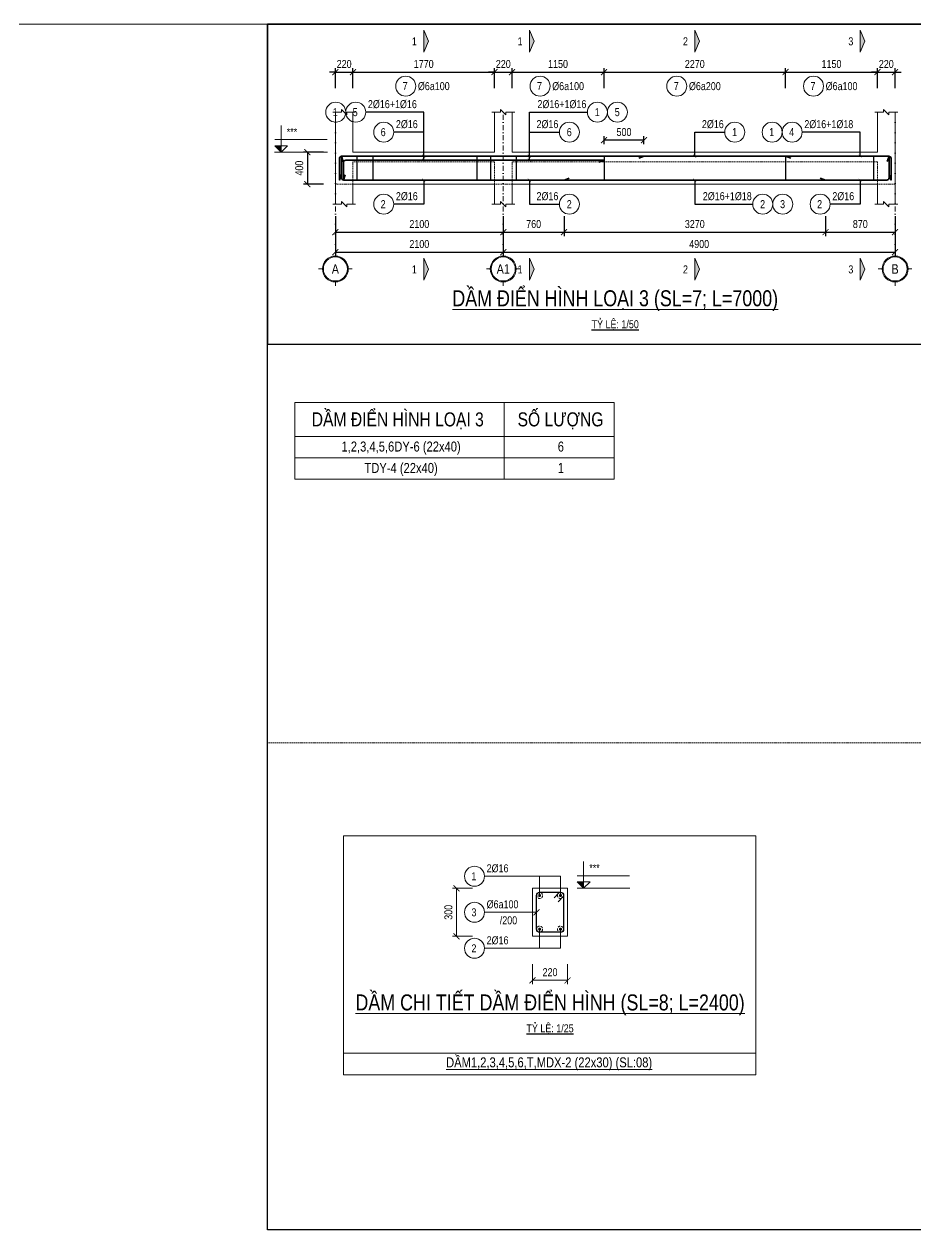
# Model space of a CAD drawing. Extents: x -165145 to 691808, y -202842 to 311040.
# Drawn here: x 308594 to 319748, y -70536 to -55468 of the extents above; entities that cross this region are included whole.
import ezdxf
from ezdxf.enums import TextEntityAlignment as Align

# ---------------------------------------------------------------- set-up
doc = ezdxf.new("R2010")
doc.units = 0
doc.header["$LTSCALE"] = 10
doc.header["$MEASUREMENT"] = 0
doc.linetypes.add('DASHDOT2', pattern=[12.7, 6.35, -3.175, 0, -3.175])
doc.linetypes.add('HIDDEN', pattern=[2.3807, 1.587, -0.7937])
doc.layers.get('0').update_dxf_attribs({"linetype": 'CONTINUOUS'})
doc.layers.get('Defpoints').update_dxf_attribs({"color": 5, "linetype": 'CONTINUOUS'})
for name, color, linetype, lineweight in [('DCE_BaoBeTong', 4, 'CONTINUOUS', 18), ('DCE_Block', 8, 'CONTINUOUS', 9), ('DCE_Dim', 254, 'CONTINUOUS', 9), ('DCE_MCZiCZac', 144, 'CONTINUOUS', 13), ('DCE_NetKhuat', 9, 'HIDDEN', 5), ('Dce_text', 7, 'CONTINUOUS', 13), ('DCE_ThepChu', 1, 'CONTINUOUS', 35), ('DCE_ThepChu.TTT', 5, 'CONTINUOUS', 35), ('DCE_ThepDai', 220, 'CONTINUOUS', 25), ('DCE_Truc', 8, 'DASHDOT2', 13), ('GE_KC_NETKHUAT', 9, 'HIDDEN', 20), ('GE_KC_NETMANH', 8, 'CONTINUOUS', 20), ('GE_KC_TEXT', 4, 'CONTINUOUS', 20)]:
    doc.layers.add(name, color=color, linetype=linetype, lineweight=lineweight)
doc.styles.add('Dce_Text', font='arial.ttf', dxfattribs={"width": 0.8})
doc.styles.add('GE_KC-Arial', font='arial.ttf', dxfattribs={"width": 0.75})
doc.dimstyles.new('Dce_207MV', dxfattribs={"dimscale": 25, "dimtxt": 2.5, "dimasz": 1.5, "dimexe": 1, "dimexo": 2, "dimgap": 1, "dimtad": 1, "dimdec": 0, "dimrnd": 5, "dimtxsty": 'Dce_Text', "dimblk": 'ARCHTICK', "dimcen": 2.5, "dimclrd": 8, "dimclre": 8, "dimclrt": 3, "dimadec": 0, "dimazin": 0, "dimtfac": 1, "dimtdec": 0, "dimtix": 1, "dimtmove": 2, "dimatfit": 3, "dimldrblk": 'DOTBLANK', "dimfxl": 1, "dimarcsym": 0})
doc.dimstyles.new('Dce_208MV', dxfattribs={"dimscale": 25, "dimtxt": 2.5, "dimasz": 1.5, "dimexe": 1, "dimexo": 2, "dimgap": 1, "dimtad": 1, "dimdec": 0, "dimrnd": 5, "dimtxsty": 'Dce_Text', "dimblk": 'ARCHTICK', "dimcen": 2.5, "dimclrd": 8, "dimclre": 8, "dimclrt": 3, "dimadec": 0, "dimazin": 0, "dimtfac": 1, "dimtdec": 0, "dimtix": 1, "dimtmove": 2, "dimatfit": 3, "dimldrblk": 'ARCHTICK', "dimfxl": 1, "dimarcsym": 0})
doc.dimstyles.new('Dce_25MV', dxfattribs={"dimscale": 25, "dimtxt": 2, "dimasz": 1.5, "dimexe": 1, "dimexo": 2, "dimgap": 1, "dimtad": 1, "dimdec": 0, "dimrnd": 5, "dimtxsty": 'Dce_Text', "dimblk": 'ARCHTICK', "dimcen": 2.5, "dimclrd": 8, "dimclre": 8, "dimclrt": 3, "dimadec": 0, "dimazin": 0, "dimtfac": 1, "dimtdec": 0, "dimtix": 1, "dimtmove": 2, "dimatfit": 3, "dimldrblk": 'OBLIQUE', "dimfxl": 4, "dimfxlon": 1, "dimarcsym": 0})
doc.dimstyles.new('Dce_50MV', dxfattribs={"dimscale": 50, "dimtxt": 2, "dimasz": 1.5, "dimexe": 1, "dimexo": 2, "dimgap": 1, "dimtad": 1, "dimdec": 0, "dimtxsty": 'Dce_Text', "dimblk": 'ARCHTICK', "dimcen": 2.5, "dimclrd": 8, "dimclre": 8, "dimclrt": 3, "dimadec": 0, "dimazin": 0, "dimtfac": 1, "dimtdec": 0, "dimtix": 1, "dimtmove": 2, "dimatfit": 3, "dimldrblk": 'ARCHTICK', "dimfxl": 4, "dimfxlon": 1, "dimarcsym": 0})

# ---------------------------------------------------------------- blocks, each defined once
blk = doc.blocks.new('Dce_KhTenDam')
at = {"color": 255, "linetype": 'ByBlock', "lineweight": -2, "style": 'Dce_Text', "width": 0.8}
blk.add_attdef('TENDAM', text='', height=2, dxfattribs=at).set_placement((0, 0.74), align=Align.CENTER)
at = {"color": 11, "lineweight": 25, "style": 'Dce_Text', "width": 0.8}
blk.add_attdef('TL', text='', height=1, dxfattribs=at).set_placement((0, -2), align=Align.CENTER)
blk = doc.blocks.new('Dce_CaoTrinh')
blk.add_hatch(color=256).paths.add_polyline_path([(-11.56, 1.6), (-13.17, 1.6), (-11.56, 0)])
at = {"ltscale": 50}
h = blk.add_hatch(dxfattribs=at)
h.set_pattern_fill('ANSI31', color=8, scale=1.406251, style=0)
h.set_pattern_definition([(45, (-11.5613, 0), (-3.157, 3.157), [])])
h.paths.add_polyline_path([(-11.56, 1.6), (-11.56, 0), (-9.95, 1.6)])
at = {"color": 8, "ltscale": 50}
for p, q in [((-13.15, 3.14), (-0.09, 3.14)), ((0, 0), (-13.2, 0))]:
    blk.add_line(p, q, dxfattribs=at)
for points in [[(-11.56, 6.69), (-11.56, 0)], [(-11.56, 0), (-13.17, 1.6), (-11.56, 1.6)], [(-11.56, 0), (-9.95, 1.6), (-11.56, 1.6)]]:
    blk.add_lwpolyline(points, dxfattribs=at)
at = {"color": 3, "style": 'Dce_Text', "width": 0.8}
blk.add_attdef('CT', (-10.15, 4.07), '', height=2, dxfattribs=at)
blk = doc.blocks.new('Dce_KhTenTruc')
at = {"layer": 'DCE_Block'}
blk.add_circle((0, -3.5), 2.7, dxfattribs=at)
at = {"layer": 'DCE_Block', "color": 3}
blk.add_circle((0, -3.5), 2.5, dxfattribs=at)
at = {"layer": 'DCE_Truc'}
for p, q in [((0, 0), (0, -1)), ((-3.5, -3.5), (-2.5, -3.5)), ((2.5, -3.5), (3.5, -3.5)), ((0, -6), (0, -7))]:
    blk.add_line(p, q, dxfattribs=at)
at = {"layer": 'Dce_text', "color": 2, "style": 'Dce_Text', "width": 0.8}
blk.add_attdef('TRUC', text='', height=2, dxfattribs=at).set_placement((0, -4.5), align=Align.CENTER)
blk = doc.blocks.new('_ArchTick')
at = {"color": 0, "linetype": 'ByBlock', "const_width": 0.15}
blk.add_lwpolyline([(-0.5, -0.5), (0.5, 0.5)], dxfattribs=at)
blk = doc.blocks.new('*D2447')
at = {"layer": 'DCE_Dim', "color": 8, "lineweight": -2, "transparency": 16777216}
for p, q in [((315847, -56968), (315847, -56868)), ((316347, -56918), (315847, -56918)), ((316347, -56968), (316347, -56868))]:
    blk.add_line(p, q, dxfattribs=at)
at = {"layer": 'Defpoints', "color": 0, "transparency": 16777216}
for p in [(315847, -56918), (315847, -57068), (316347, -57068)]:
    blk.add_point(p, dxfattribs=at)
at = {"layer": 'DCE_Dim', "color": 8, "lineweight": -2, "transparency": 16777216, "xscale": 75, "yscale": 75, "zscale": 75, "rotation": 180}
blk.add_blockref('_ArchTick', (315847, -56918), dxfattribs=at)
at = {"layer": 'DCE_Dim', "color": 8, "lineweight": -2, "transparency": 16777216, "xscale": 75, "yscale": 75, "zscale": 75}
blk.add_blockref('_ArchTick', (316347, -56918), dxfattribs=at)
at = {"layer": 'DCE_Dim', "color": 3, "transparency": 16777216, "insert": (316097, -56817), "char_height": 100, "attachment_point": 5, "style": 'Dce_Text'}
blk.add_mtext('500', dxfattribs=at)
blk = doc.blocks.new('*D2448')
at = {"layer": 'DCE_Dim', "color": 8, "lineweight": -2, "transparency": 16777216}
for p, q in [((312337, -57068), (312087, -57068)), ((312137, -57068), (312137, -57468)), ((312337, -57468), (312087, -57468))]:
    blk.add_line(p, q, dxfattribs=at)
at = {"layer": 'Defpoints', "color": 0, "transparency": 16777216}
for p in [(312487, -57068), (312137, -57468), (312487, -57468)]:
    blk.add_point(p, dxfattribs=at)
at = {"layer": 'DCE_Dim', "color": 8, "lineweight": -2, "transparency": 16777216, "xscale": 75, "yscale": 75, "zscale": 75}
for p, rotation in [((312137, -57068), 90), ((312137, -57468), 270)]:
    blk.add_blockref('_ArchTick', p, dxfattribs=dict(at, rotation=rotation))
at = {"layer": 'DCE_Dim', "color": 3, "transparency": 16777216, "insert": (312036, -57268), "char_height": 100, "attachment_point": 5, "rotation": 90, "style": 'Dce_Text'}
blk.add_mtext('400', dxfattribs=at)
blk = doc.blocks.new('*D2449')
at = {"layer": 'DCE_Dim', "color": 8, "lineweight": -2, "transparency": 16777216}
for p, q in [((312487, -58118), (312487, -58368)), ((314587, -58118), (314587, -58368)), ((312487, -58318), (314587, -58318))]:
    blk.add_line(p, q, dxfattribs=at)
at = {"layer": 'Defpoints', "color": 0, "transparency": 16777216}
for p in [(312487, -57718), (314587, -57718), (314587, -58318)]:
    blk.add_point(p, dxfattribs=at)
at = {"layer": 'DCE_Dim', "color": 8, "lineweight": -2, "transparency": 16777216, "xscale": 75, "yscale": 75, "zscale": 75, "rotation": 180}
blk.add_blockref('_ArchTick', (312487, -58318), dxfattribs=at)
at = {"layer": 'DCE_Dim', "color": 8, "lineweight": -2, "transparency": 16777216, "xscale": 75, "yscale": 75, "zscale": 75}
blk.add_blockref('_ArchTick', (314587, -58318), dxfattribs=at)
at = {"layer": 'DCE_Dim', "color": 3, "transparency": 16777216, "insert": (313537, -58217), "char_height": 100, "attachment_point": 5, "style": 'Dce_Text'}
blk.add_mtext('2100', dxfattribs=at)
blk = doc.blocks.new('*D2450')
at = {"layer": 'DCE_Dim', "color": 8, "lineweight": -2, "transparency": 16777216}
for p, q in [((312487, -57868), (312487, -58118)), ((314587, -57868), (314587, -58118)), ((312487, -58068), (314587, -58068))]:
    blk.add_line(p, q, dxfattribs=at)
at = {"layer": 'Defpoints', "color": 0, "transparency": 16777216}
for p in [(312487, -57718), (314587, -57718), (314587, -58068)]:
    blk.add_point(p, dxfattribs=at)
at = {"layer": 'DCE_Dim', "color": 8, "lineweight": -2, "transparency": 16777216, "xscale": 75, "yscale": 75, "zscale": 75, "rotation": 180}
blk.add_blockref('_ArchTick', (312487, -58068), dxfattribs=at)
at = {"layer": 'DCE_Dim', "color": 8, "lineweight": -2, "transparency": 16777216, "xscale": 75, "yscale": 75, "zscale": 75}
blk.add_blockref('_ArchTick', (314587, -58068), dxfattribs=at)
at = {"layer": 'DCE_Dim', "color": 3, "transparency": 16777216, "insert": (313537, -57967), "char_height": 100, "attachment_point": 5, "style": 'Dce_Text'}
blk.add_mtext('2100', dxfattribs=at)
blk = doc.blocks.new('*D2451')
at = {"layer": 'DCE_Dim', "color": 8, "lineweight": -2, "transparency": 16777216}
for p, q in [((314587, -58118), (314587, -58368)), ((319487, -58118), (319487, -58368)), ((314587, -58318), (319487, -58318))]:
    blk.add_line(p, q, dxfattribs=at)
at = {"layer": 'Defpoints', "color": 0, "transparency": 16777216}
for p in [(314587, -57718), (319487, -57718), (319487, -58318)]:
    blk.add_point(p, dxfattribs=at)
at = {"layer": 'DCE_Dim', "color": 8, "lineweight": -2, "transparency": 16777216, "xscale": 75, "yscale": 75, "zscale": 75, "rotation": 180}
blk.add_blockref('_ArchTick', (314587, -58318), dxfattribs=at)
at = {"layer": 'DCE_Dim', "color": 8, "lineweight": -2, "transparency": 16777216, "xscale": 75, "yscale": 75, "zscale": 75}
blk.add_blockref('_ArchTick', (319487, -58318), dxfattribs=at)
at = {"layer": 'DCE_Dim', "color": 3, "transparency": 16777216, "insert": (317037, -58217), "char_height": 100, "attachment_point": 5, "style": 'Dce_Text'}
blk.add_mtext('4900', dxfattribs=at)
blk = doc.blocks.new('*D2452')
at = {"layer": 'DCE_Dim', "color": 8, "lineweight": -2, "transparency": 16777216}
for p, q in [((314587, -57868), (314587, -58118)), ((315347, -57868), (315347, -58118)), ((314587, -58068), (315347, -58068))]:
    blk.add_line(p, q, dxfattribs=at)
at = {"layer": 'Defpoints', "color": 0, "transparency": 16777216}
for p in [(314587, -57718), (315347, -57718), (315347, -58068)]:
    blk.add_point(p, dxfattribs=at)
at = {"layer": 'DCE_Dim', "color": 8, "lineweight": -2, "transparency": 16777216, "xscale": 75, "yscale": 75, "zscale": 75, "rotation": 180}
blk.add_blockref('_ArchTick', (314587, -58068), dxfattribs=at)
at = {"layer": 'DCE_Dim', "color": 8, "lineweight": -2, "transparency": 16777216, "xscale": 75, "yscale": 75, "zscale": 75}
blk.add_blockref('_ArchTick', (315347, -58068), dxfattribs=at)
at = {"layer": 'DCE_Dim', "color": 3, "transparency": 16777216, "insert": (314967, -57967), "char_height": 100, "attachment_point": 5, "style": 'Dce_Text'}
blk.add_mtext('760', dxfattribs=at)
blk = doc.blocks.new('*D2453')
at = {"layer": 'DCE_Dim', "color": 8, "lineweight": -2, "transparency": 16777216}
for p, q in [((315347, -57868), (315347, -58118)), ((318617, -57868), (318617, -58118)), ((315347, -58068), (318617, -58068))]:
    blk.add_line(p, q, dxfattribs=at)
at = {"layer": 'Defpoints', "color": 0, "transparency": 16777216}
for p in [(315347, -57718), (318617, -57718), (318617, -58068)]:
    blk.add_point(p, dxfattribs=at)
at = {"layer": 'DCE_Dim', "color": 8, "lineweight": -2, "transparency": 16777216, "xscale": 75, "yscale": 75, "zscale": 75, "rotation": 180}
blk.add_blockref('_ArchTick', (315347, -58068), dxfattribs=at)
at = {"layer": 'DCE_Dim', "color": 8, "lineweight": -2, "transparency": 16777216, "xscale": 75, "yscale": 75, "zscale": 75}
blk.add_blockref('_ArchTick', (318617, -58068), dxfattribs=at)
at = {"layer": 'DCE_Dim', "color": 3, "transparency": 16777216, "insert": (316982, -57967), "char_height": 100, "attachment_point": 5, "style": 'Dce_Text'}
blk.add_mtext('3270', dxfattribs=at)
blk = doc.blocks.new('*D2454')
at = {"layer": 'DCE_Dim', "color": 8, "lineweight": -2, "transparency": 16777216}
for p, q in [((318617, -57868), (318617, -58118)), ((319487, -57868), (319487, -58118)), ((318617, -58068), (319487, -58068))]:
    blk.add_line(p, q, dxfattribs=at)
at = {"layer": 'Defpoints', "color": 0, "transparency": 16777216}
for p in [(318617, -57718), (319487, -57718), (319487, -58068)]:
    blk.add_point(p, dxfattribs=at)
at = {"layer": 'DCE_Dim', "color": 8, "lineweight": -2, "transparency": 16777216, "xscale": 75, "yscale": 75, "zscale": 75, "rotation": 180}
blk.add_blockref('_ArchTick', (318617, -58068), dxfattribs=at)
at = {"layer": 'DCE_Dim', "color": 8, "lineweight": -2, "transparency": 16777216, "xscale": 75, "yscale": 75, "zscale": 75}
blk.add_blockref('_ArchTick', (319487, -58068), dxfattribs=at)
at = {"layer": 'DCE_Dim', "color": 3, "transparency": 16777216, "insert": (319052, -57967), "char_height": 100, "attachment_point": 5, "style": 'Dce_Text'}
blk.add_mtext('870', dxfattribs=at)
blk = doc.blocks.new('*D2440')
at = {"layer": 'DCE_Dim', "color": 8, "lineweight": -2, "transparency": 16777216}
for p, q in [((312487, -56268), (312487, -56018)), ((312707, -56268), (312707, -56018)), ((312487, -56068), (312412, -56068)), ((312487, -56068), (312707, -56068)), ((312707, -56068), (312782, -56068))]:
    blk.add_line(p, q, dxfattribs=at)
at = {"layer": 'Defpoints', "color": 0, "transparency": 16777216}
for p in [(312707, -56068), (312487, -56568), (312707, -56568)]:
    blk.add_point(p, dxfattribs=at)
at = {"layer": 'DCE_Dim', "color": 8, "lineweight": -2, "transparency": 16777216, "xscale": 75, "yscale": 75, "zscale": 75}
blk.add_blockref('_ArchTick', (312487, -56068), dxfattribs=at)
at = {"layer": 'DCE_Dim', "color": 8, "lineweight": -2, "transparency": 16777216, "xscale": 75, "yscale": 75, "zscale": 75, "rotation": 180}
blk.add_blockref('_ArchTick', (312707, -56068), dxfattribs=at)
at = {"layer": 'DCE_Dim', "color": 3, "transparency": 16777216, "insert": (312597, -55967), "char_height": 100, "attachment_point": 5, "style": 'Dce_Text'}
blk.add_mtext('220', dxfattribs=at)
blk = doc.blocks.new('*D2441')
at = {"layer": 'DCE_Dim', "color": 8, "lineweight": -2, "transparency": 16777216}
for p, q in [((312707, -56268), (312707, -56018)), ((314477, -56268), (314477, -56018)), ((312707, -56068), (314477, -56068))]:
    blk.add_line(p, q, dxfattribs=at)
at = {"layer": 'Defpoints', "color": 0, "transparency": 16777216}
for p in [(314477, -56068), (312707, -56568), (314477, -56568)]:
    blk.add_point(p, dxfattribs=at)
at = {"layer": 'DCE_Dim', "color": 8, "lineweight": -2, "transparency": 16777216, "xscale": 75, "yscale": 75, "zscale": 75, "rotation": 180}
blk.add_blockref('_ArchTick', (312707, -56068), dxfattribs=at)
at = {"layer": 'DCE_Dim', "color": 8, "lineweight": -2, "transparency": 16777216, "xscale": 75, "yscale": 75, "zscale": 75}
blk.add_blockref('_ArchTick', (314477, -56068), dxfattribs=at)
at = {"layer": 'DCE_Dim', "color": 3, "transparency": 16777216, "insert": (313592, -55967), "char_height": 100, "attachment_point": 5, "style": 'Dce_Text'}
blk.add_mtext('1770', dxfattribs=at)
blk = doc.blocks.new('Dce_KhtThepDai')
blk.add_circle((-4.5, -3.5), 2.5)
at = {"color": 11, "style": 'Dce_Text', "width": 0.8}
blk.add_attdef('SH', text='', height=2, dxfattribs=at).set_placement((-4.64, -4.5), align=Align.CENTER)
at = {"color": 3, "style": 'Dce_Text', "width": 0.8}
blk.add_attdef('DKVAKC', (-1.46, -4.5), '', height=2, dxfattribs=at)
blk = doc.blocks.new('*D2442')
at = {"layer": 'DCE_Dim', "color": 8, "lineweight": -2, "transparency": 16777216}
for p, q in [((314477, -56268), (314477, -56018)), ((314697, -56268), (314697, -56018)), ((314477, -56068), (314402, -56068)), ((314477, -56068), (314697, -56068)), ((314697, -56068), (314772, -56068))]:
    blk.add_line(p, q, dxfattribs=at)
at = {"layer": 'Defpoints', "color": 0, "transparency": 16777216}
for p in [(314697, -56068), (314477, -56568), (314697, -56568)]:
    blk.add_point(p, dxfattribs=at)
at = {"layer": 'DCE_Dim', "color": 8, "lineweight": -2, "transparency": 16777216, "xscale": 75, "yscale": 75, "zscale": 75}
blk.add_blockref('_ArchTick', (314477, -56068), dxfattribs=at)
at = {"layer": 'DCE_Dim', "color": 8, "lineweight": -2, "transparency": 16777216, "xscale": 75, "yscale": 75, "zscale": 75, "rotation": 180}
blk.add_blockref('_ArchTick', (314697, -56068), dxfattribs=at)
at = {"layer": 'DCE_Dim', "color": 3, "transparency": 16777216, "insert": (314587, -55967), "char_height": 100, "attachment_point": 5, "style": 'Dce_Text'}
blk.add_mtext('220', dxfattribs=at)
blk = doc.blocks.new('*D2443')
at = {"layer": 'DCE_Dim', "color": 8, "lineweight": -2, "transparency": 16777216}
for p, q in [((314697, -56268), (314697, -56018)), ((315847, -56268), (315847, -56018)), ((314697, -56068), (315847, -56068))]:
    blk.add_line(p, q, dxfattribs=at)
at = {"layer": 'Defpoints', "color": 0, "transparency": 16777216}
for p in [(315847, -56068), (314697, -56568), (315847, -56568)]:
    blk.add_point(p, dxfattribs=at)
at = {"layer": 'DCE_Dim', "color": 8, "lineweight": -2, "transparency": 16777216, "xscale": 75, "yscale": 75, "zscale": 75, "rotation": 180}
blk.add_blockref('_ArchTick', (314697, -56068), dxfattribs=at)
at = {"layer": 'DCE_Dim', "color": 8, "lineweight": -2, "transparency": 16777216, "xscale": 75, "yscale": 75, "zscale": 75}
blk.add_blockref('_ArchTick', (315847, -56068), dxfattribs=at)
at = {"layer": 'DCE_Dim', "color": 3, "transparency": 16777216, "insert": (315272, -55967), "char_height": 100, "attachment_point": 5, "style": 'Dce_Text'}
blk.add_mtext('1150', dxfattribs=at)
blk = doc.blocks.new('*D2444')
at = {"layer": 'DCE_Dim', "color": 8, "lineweight": -2, "transparency": 16777216}
for p, q in [((315847, -56268), (315847, -56018)), ((318117, -56268), (318117, -56018)), ((315847, -56068), (318117, -56068))]:
    blk.add_line(p, q, dxfattribs=at)
at = {"layer": 'Defpoints', "color": 0, "transparency": 16777216}
for p in [(318117, -56068), (315847, -56568), (318117, -56568)]:
    blk.add_point(p, dxfattribs=at)
at = {"layer": 'DCE_Dim', "color": 8, "lineweight": -2, "transparency": 16777216, "xscale": 75, "yscale": 75, "zscale": 75, "rotation": 180}
blk.add_blockref('_ArchTick', (315847, -56068), dxfattribs=at)
at = {"layer": 'DCE_Dim', "color": 8, "lineweight": -2, "transparency": 16777216, "xscale": 75, "yscale": 75, "zscale": 75}
blk.add_blockref('_ArchTick', (318117, -56068), dxfattribs=at)
at = {"layer": 'DCE_Dim', "color": 3, "transparency": 16777216, "insert": (316982, -55967), "char_height": 100, "attachment_point": 5, "style": 'Dce_Text'}
blk.add_mtext('2270', dxfattribs=at)
blk = doc.blocks.new('*D2445')
at = {"layer": 'DCE_Dim', "color": 8, "lineweight": -2, "transparency": 16777216}
for p, q in [((318117, -56268), (318117, -56018)), ((319267, -56268), (319267, -56018)), ((318117, -56068), (319267, -56068))]:
    blk.add_line(p, q, dxfattribs=at)
at = {"layer": 'Defpoints', "color": 0, "transparency": 16777216}
for p in [(319267, -56068), (318117, -56568), (319267, -56568)]:
    blk.add_point(p, dxfattribs=at)
at = {"layer": 'DCE_Dim', "color": 8, "lineweight": -2, "transparency": 16777216, "xscale": 75, "yscale": 75, "zscale": 75, "rotation": 180}
blk.add_blockref('_ArchTick', (318117, -56068), dxfattribs=at)
at = {"layer": 'DCE_Dim', "color": 8, "lineweight": -2, "transparency": 16777216, "xscale": 75, "yscale": 75, "zscale": 75}
blk.add_blockref('_ArchTick', (319267, -56068), dxfattribs=at)
at = {"layer": 'DCE_Dim', "color": 3, "transparency": 16777216, "insert": (318692, -55967), "char_height": 100, "attachment_point": 5, "style": 'Dce_Text'}
blk.add_mtext('1150', dxfattribs=at)
blk = doc.blocks.new('*D2446')
at = {"layer": 'DCE_Dim', "color": 8, "lineweight": -2, "transparency": 16777216}
for p, q in [((319267, -56268), (319267, -56018)), ((319487, -56268), (319487, -56018)), ((319267, -56068), (319192, -56068)), ((319267, -56068), (319487, -56068)), ((319487, -56068), (319562, -56068))]:
    blk.add_line(p, q, dxfattribs=at)
at = {"layer": 'Defpoints', "color": 0, "transparency": 16777216}
for p in [(319487, -56068), (319267, -56568), (319487, -56568)]:
    blk.add_point(p, dxfattribs=at)
at = {"layer": 'DCE_Dim', "color": 8, "lineweight": -2, "transparency": 16777216, "xscale": 75, "yscale": 75, "zscale": 75}
blk.add_blockref('_ArchTick', (319267, -56068), dxfattribs=at)
at = {"layer": 'DCE_Dim', "color": 8, "lineweight": -2, "transparency": 16777216, "xscale": 75, "yscale": 75, "zscale": 75, "rotation": 180}
blk.add_blockref('_ArchTick', (319487, -56068), dxfattribs=at)
at = {"layer": 'DCE_Dim', "color": 3, "transparency": 16777216, "insert": (319377, -55967), "char_height": 100, "attachment_point": 5, "style": 'Dce_Text'}
blk.add_mtext('220', dxfattribs=at)
blk = doc.blocks.new('DCE_MatCatA')
blk.add_hatch(color=3).paths.add_polyline_path([(0, 5.5), (0, 0), (1.18, 2.75)])
at = {"color": 3}
for p, q in [((0, 5.5), (0, 0)), ((0, 5.5), (1.18, 2.75)), ((1.18, 2.75), (0, 0))]:
    blk.add_line(p, q, dxfattribs=at)
at = {"color": 11, "style": 'Dce_Text', "width": 0.8}
blk.add_attdef('1', text='', height=2, dxfattribs=at).set_placement((-2.33, 1.7), align=Align.CENTER)
blk = doc.blocks.new('Dce_KhtThepLop1Trai')
for centre in [(-7.5, 0), (-2.5, 0)]:
    blk.add_circle(centre, 2.5)
at = {"color": 3, "style": 'Dce_Text', "width": 0.8}
blk.add_attdef('DKVAKC', (0.54, 1), '', height=2, dxfattribs=at)
at = {"color": 11, "style": 'Dce_Text', "width": 0.8}
for tag, p in [('SH', (-7.64, -1)), ('SH2', (-2.64, -1))]:
    blk.add_attdef(tag, text='', height=2, dxfattribs=at).set_placement(p, align=Align.CENTER)
blk = doc.blocks.new('Dce_KhtMcThepChu')
blk.add_circle((-2.5, 0), 2.5)
at = {"color": 3, "style": 'Dce_Text', "width": 0.8}
blk.add_attdef('DKVAKC', (0.54, 1), '', height=2, dxfattribs=at)
at = {"color": 11, "style": 'Dce_Text', "width": 0.8}
blk.add_attdef('SH', text='', height=2, dxfattribs=at).set_placement((-2.64, -1), align=Align.CENTER)
blk = doc.blocks.new('Dce_KhtThepLop1Phai')
for centre in [(2.5, 0), (7.5, 0)]:
    blk.add_circle(centre, 2.5)
at = {"color": 3, "style": 'Dce_Text', "width": 0.8}
blk.add_attdef('DKVAKC', text='', height=2, dxfattribs=at).set_placement((-0.25, 1), align=Align.RIGHT)
at = {"color": 11, "style": 'Dce_Text', "width": 0.8}
for tag, p in [('SH', (2.47, -1)), ('SH2', (7.47, -1))]:
    blk.add_attdef(tag, text='', height=2, dxfattribs=at).set_placement(p, align=Align.CENTER)
blk = doc.blocks.new('Dce_KhtMcThepTangCuong')
blk.add_circle((2.5, 0), 2.5)
at = {"color": 3, "style": 'Dce_Text', "width": 0.8}
blk.add_attdef('DKVAKC', text='', height=2, dxfattribs=at).set_placement((-0.25, 1), align=Align.RIGHT)
at = {"color": 11, "style": 'Dce_Text', "width": 0.8}
blk.add_attdef('SH', text='', height=2, dxfattribs=at).set_placement((2.47, -1), align=Align.CENTER)
blk = doc.blocks.new('*D2468')
at = {"layer": 'DCE_Dim', "color": 8, "lineweight": -2, "transparency": 16777216}
for p, q in [((311315.7, -81625.5), (311190.7, -81625.5)), ((311215.7, -81625.5), (311215.7, -81925.5)), ((311315.7, -81925.5), (311190.7, -81925.5))]:
    blk.add_line(p, q, dxfattribs=at)
at = {"layer": 'Defpoints', "color": 0, "transparency": 16777216}
for p in [(311390.7, -81625.5), (311215.7, -81925.5), (311390.7, -81925.5)]:
    blk.add_point(p, dxfattribs=at)
at = {"layer": 'DCE_Dim', "color": 8, "lineweight": -2, "transparency": 16777216, "xscale": 37.5, "yscale": 37.5, "zscale": 37.5}
for p, rotation in [((311215.7, -81625.5), 90), ((311215.7, -81925.5), 270)]:
    blk.add_blockref('_ArchTick', p, dxfattribs=dict(at, rotation=rotation))
at = {"layer": 'DCE_Dim', "color": 3, "transparency": 16777216, "insert": (311165.2, -81775.5), "char_height": 50, "attachment_point": 5, "rotation": 90, "style": 'Dce_Text'}
blk.add_mtext('300', dxfattribs=at)
blk = doc.blocks.new('_Oblique')
at = {"color": 0, "linetype": 'ByBlock', "lineweight": -2}
blk.add_line((-0.5, -0.5), (0.5, 0.5), dxfattribs=at)
blk = doc.blocks.new('*D2469')
at = {"layer": 'DCE_Dim', "color": 8, "lineweight": -2, "transparency": 16777216}
for p, q in [((311690.7, -82100.5), (311690.7, -82225.5)), ((311910.7, -82100.5), (311910.7, -82225.5)), ((311690.7, -82200.5), (311910.7, -82200.5))]:
    blk.add_line(p, q, dxfattribs=at)
at = {"layer": 'Defpoints', "color": 0, "transparency": 16777216}
for p in [(311690.7, -82025.5), (311910.7, -82025.5), (311910.7, -82200.5)]:
    blk.add_point(p, dxfattribs=at)
at = {"layer": 'DCE_Dim', "color": 8, "lineweight": -2, "transparency": 16777216, "xscale": 37.5, "yscale": 37.5, "zscale": 37.5, "rotation": 180}
blk.add_blockref('_ArchTick', (311690.7, -82200.5), dxfattribs=at)
at = {"layer": 'DCE_Dim', "color": 8, "lineweight": -2, "transparency": 16777216, "xscale": 37.5, "yscale": 37.5, "zscale": 37.5}
blk.add_blockref('_ArchTick', (311910.7, -82200.5), dxfattribs=at)
at = {"layer": 'DCE_Dim', "color": 3, "transparency": 16777216, "insert": (311800.7, -82150), "char_height": 50, "attachment_point": 5, "style": 'Dce_Text'}
blk.add_mtext('220', dxfattribs=at)
blk = doc.blocks.new('_DotBlank')
at = {"color": 0, "linetype": 'ByBlock', "lineweight": -2}
blk.add_line((-0.5, 0), (-1, 0), dxfattribs=at)
blk.add_circle((0, 0), 0.5, dxfattribs=at)
blk = doc.blocks.new('Dce_McThepChu')
at = {"color": 0}
for p, q in [((-0.5, 0), (0.5, 0)), ((-0.35, 0.35), (0.35, -0.35)), ((0.35, 0.35), (-0.35, -0.35)), ((0, 0.5), (0, -0.5))]:
    blk.add_line(p, q, dxfattribs=at)
at = {"color": 0, "const_width": 0.0833}
blk.add_lwpolyline([(-0.5, 0, 1), (0.5, 0, 1), (-0.5, 0, 1)], format="xyb", dxfattribs=at)
blk = doc.blocks.new('Dce_KyHieuChuGiuaLoai2')
at = {"style": 'Dce_Text', "width": 0.8}
blk.add_attdef('DKVAKC', text='', height=2, dxfattribs=at).set_placement((0, 0), align=Align.MIDDLE_CENTER)
blk = doc.blocks.new('A$C41f7b5a7')
at = {"layer": 'DCE_BaoBeTong'}
blk.add_lwpolyline([(1182.3, -328.4), (1402.3, -328.4), (1402.3, -628.4), (1182.3, -628.4)], close=True, dxfattribs=at)
at = {"layer": 'DCE_ThepDai'}
blk.add_lwpolyline([(1318.4, -387.4), (1352.3, -353.4), (1357.3, -353.4, -0.392699), (1377.3, -373.4), (1377.3, -583.4, -0.392699), (1357.3, -603.4), (1227.3, -603.4, -0.392699), (1207.3, -583.4), (1207.3, -373.4, -0.392699), (1227.3, -353.4), (1357.3, -353.4, -0.392699), (1377.3, -373.4), (1377.3, -378.4), (1343.4, -412.4)], format="xyb", dxfattribs=at)
at = {"layer": 'GE_KC_NETMANH'}
for points in [[(0, 0), (2578.8, 0), (2578.8, -1359.4), (0, -1359.4)], [(0, -1359.4), (2578.8, -1359.4), (2578.8, -1493.2), (0, -1493.2)]]:
    blk.add_lwpolyline(points, close=True, dxfattribs=at)
at = {"xscale": 25, "yscale": 25, "zscale": 25}
blk.add_blockref('Dce_KyHieuChuGiuaLoai2', (1032.3, -528.4), dxfattribs=at).add_auto_attribs({'DKVAKC': '/200'})
at = {"layer": 'DCE_Block'}
for name, p, xscale, yscale, zscale, values in [('Dce_KhtMcThepChu', (882.3, -253.4), 25, 25, 25, {'DKVAKC': '2%%c16', 'SH': '1'}), ('Dce_CaoTrinh', (1791.4, -328.4), 25, 25, 25, {'CT': '***  '}), ('Dce_KhtMcThepChu', (882.3, -478.4), 25, 25, 25, {'DKVAKC': '%%c6a100', 'SH': '3'}), ('Dce_KhtMcThepChu', (882.3, -703.4), 25, 25, 25, {'DKVAKC': '2%%c16', 'SH': '2'}), ('Dce_KhTenDam', (1292.3, -1128.4), 50, 50, 50, {'TENDAM': '%%uDẦM CHI TIẾT DẦM ĐIỂN HÌNH (SL=8; L=2400)', 'TL': '%%UTỶ LỆ: 1/25'})]:
    blk.add_blockref(name, p, dxfattribs=dict(at, xscale=xscale, yscale=yscale, zscale=zscale)).add_auto_attribs(values)
at = {"layer": 'DCE_ThepChu', "xscale": 16, "yscale": 16, "zscale": 16}
for p in [(1357.3, -373.4), (1357.3, -583.4)]:
    blk.add_blockref('Dce_McThepChu', p, dxfattribs=at)
at = {"layer": 'DCE_ThepChu.TTT', "xscale": 16, "yscale": 16, "zscale": 16}
for p in [(1227.3, -373.4), (1227.3, -583.4)]:
    blk.add_blockref('Dce_McThepChu', p, dxfattribs=at)
at = {"layer": 'GE_KC_TEXT', "color": 4, "style": 'GE_KC-Arial', "width": 0.8}
blk.add_text('%%UDẦM1,2,3,4,5,6,T,MDX-2 (22x30) (SL:08)', height=62.5, dxfattribs=at).set_placement((1286.5, -1447.3), align=Align.CENTER)
at = {"layer": 'DCE_Dim'}
dim = blk.add_linear_dim(base=(707.3, -628.4), p1=(882.3, -328.4), p2=(882.3, -628.4), angle=90, dimstyle='Dce_25MV', dxfattribs=at)
dim.commit()
dim.dimension.update_dxf_attribs({"geometry": '*D2468', "text_midpoint": (656.8, -478.4), "insert": (-310508.4, 81297.1)})
dim = blk.add_linear_dim(base=(1402.3, -903.4), p1=(1182.3, -728.4), p2=(1402.3, -728.4), dimstyle='Dce_25MV', dxfattribs=at)
dim.commit()
dim.dimension.update_dxf_attribs({"geometry": '*D2469', "text_midpoint": (1292.3, -852.9), "insert": (-310508.4, 81297.1)})
at = {"layer": 'DCE_Block'}
for points, dimstyle in [([(1227.3, -373.4), (1227.3, -253.4), (882.3, -253.4)], 'Dce_207MV'), ([(1357.3, -373.4), (1357.3, -253.4), (882.3, -253.4)], 'Dce_207MV'), ([(1207.3, -478.4), (882.3, -478.4)], 'Dce_208MV'), ([(1227.3, -583.4), (1227.3, -703.4), (882.3, -703.4)], 'Dce_207MV'), ([(1357.3, -583.4), (1357.3, -703.4), (882.3, -703.4)], 'Dce_207MV')]:
    blk.add_leader(points, dimstyle=dimstyle, dxfattribs=at)

msp = doc.modelspace()

# ---------------------------------------------------------------- linework, layer by layer
at = {"layer": 'DCE_BaoBeTong'}
for points in [[(312487.0738, -57718.24154), (312487.0738, -56568.24154)], [(312707.0738, -57068.24154), (312707.0738, -56568.24154)], [(314477.0738, -57068.24154), (314477.0738, -56568.24154)], [(314697.0738, -57068.24154), (314697.0738, -56568.24154)], [(319267.0738, -57068.24154), (319267.0738, -56568.24154)], [(319487.0738, -57718.24154), (319487.0738, -56568.24154)], [(312707.0738, -57068.24154), (314477.0738, -57068.24154)], [(314697.0738, -57068.24154), (319267.0738, -57068.24154)], [(312707.0738, -57468.24154), (314477.0738, -57468.24154)], [(312707.0738, -57468.24154), (312707.0738, -57718.24154)], [(314477.0738, -57468.24154), (314477.0738, -57718.24154)], [(314697.0738, -57468.24154), (319267.0738, -57468.24154)], [(314697.0738, -57468.24154), (314697.0738, -57718.24154)], [(319267.0738, -57468.24154), (319267.0738, -57718.24154)]]:
    msp.add_lwpolyline(points, dxfattribs=at)
at = {"layer": 'DCE_MCZiCZac'}
for points in [[(312453.74046, -56568.24154), (312563.74046, -56568.24154), (312563.74046, -56534.90821), (312630.40713, -56601.57488), (312630.40713, -56568.24154), (312740.40713, -56568.24154)], [(314443.74046, -56568.24154), (314553.74046, -56568.24154), (314553.74046, -56534.90821), (314620.40713, -56601.57488), (314620.40713, -56568.24154), (314730.40713, -56568.24154)], [(319233.74046, -56568.24154), (319343.74046, -56568.24154), (319343.74046, -56534.90821), (319410.40713, -56601.57488), (319410.40713, -56568.24154), (319520.40713, -56568.24154)], [(312453.74046, -57718.24154), (312563.74046, -57718.24154), (312563.74046, -57684.90821), (312630.40713, -57751.57488), (312630.40713, -57718.24154), (312740.40713, -57718.24154)], [(314443.74046, -57718.24154), (314553.74046, -57718.24154), (314553.74046, -57684.90821), (314620.40713, -57751.57488), (314620.40713, -57718.24154), (314730.40713, -57718.24154)], [(319233.74046, -57718.24154), (319343.74046, -57718.24154), (319343.74046, -57684.90821), (319410.40713, -57751.57488), (319410.40713, -57718.24154), (319520.40713, -57718.24154)]]:
    msp.add_lwpolyline(points, dxfattribs=at)
at = {"layer": 'DCE_NetKhuat'}
msp.add_lwpolyline([(319487.0738, -57188.24154), (319487.0738, -57468.24154), (319267.0738, -57468.24154), (319267.0738, -57188.24154), (314697.0738, -57188.24154), (314697.0738, -57468.24154), (314477.0738, -57468.24154), (314477.0738, -57188.24154), (312707.0738, -57188.24154), (312707.0738, -57468.24154), (312487.0738, -57468.24154), (312487.0738, -57188.24154)], dxfattribs=at)
at = {"layer": 'DCE_ThepChu'}
for points in [[(312561.01521, -57352.46306), (312537.0738, -57418.24154), (312537.0738, -57148.24154, -0.3926990817), (312567.0738, -57118.24154), (319407.0738, -57118.24154, -0.3926990817), (319437.0738, -57148.24154), (319437.0738, -57418.24154), (319413.13239, -57352.46306)], [(312561.01521, -57352.46306), (312537.0738, -57418.24154), (312537.0738, -57148.24154, -0.3926990817), (312567.0738, -57118.24154), (316347.0738, -57118.24154), (316281.29531, -57142.18295)], [(312586.01521, -57184.02003), (312562.0738, -57118.24154), (312562.0738, -57388.24154, 0.3926990817), (312592.0738, -57418.24154), (319382.0738, -57418.24154, 0.3926990817), (319412.0738, -57388.24154), (319412.0738, -57118.24154), (319388.13239, -57184.02003)], [(312611.01521, -57352.46306), (312587.0738, -57418.24154), (312587.0738, -57198.24154, -0.3926990817), (312617.0738, -57168.24154), (315847.0738, -57168.24154), (315781.29531, -57192.18295)], [(318182.85228, -57142.18295), (318117.0738, -57118.24154), (319407.0738, -57118.24154, -0.3926990817), (319437.0738, -57148.24154), (319437.0738, -57418.24154), (319413.13239, -57352.46306)]]:
    msp.add_lwpolyline(points, format="xyb", dxfattribs=at)
msp.add_lwpolyline([(315412.85228, -57394.30013), (315347.0738, -57418.24154), (318617.0738, -57418.24154), (318551.29531, -57394.30013)], dxfattribs=at)
at = {"layer": 'DCE_ThepDai'}
for points in [[(312757.0738, -57118.24154), (312757.0738, -57418.24154)], [(312957.0738, -57118.24154), (312957.0738, -57418.24154)], [(314257.0738, -57118.24154), (314257.0738, -57418.24154)], [(314427.0738, -57118.24154), (314427.0738, -57418.24154)], [(314747.0738, -57118.24154), (314747.0738, -57418.24154)], [(315847.0738, -57118.24154), (315847.0738, -57418.24154)], [(318117.0738, -57118.24154), (318117.0738, -57418.24154)], [(319217.0738, -57118.24154), (319217.0738, -57418.24154)]]:
    msp.add_lwpolyline(points, dxfattribs=at)
at = {"layer": 'DCE_Truc'}
for points in [[(312487.0738, -58318.24154), (312487.0738, -56568.24154)], [(314587.0738, -58318.24154), (314587.0738, -56568.24154)], [(319487.0738, -58318.24154), (319487.0738, -56568.24154)]]:
    msp.add_lwpolyline(points, dxfattribs=at)
at = {"layer": 'Defpoints'}
for points in [[(311637.0738, -55468.24154), (329749.5738, -55468.24154), (329749.5738, -70535.74154), (311637.0738, -70535.74154)], [(311637.0738, -55468.24154), (311637.0738, -59468.24154), (319837.0738, -59468.24154), (319837.0738, -55468.24154)]]:
    msp.add_lwpolyline(points, close=True, dxfattribs=at)
at = {"layer": 'GE_KC_NETKHUAT'}
msp.add_line((311637.0738, -64449.03854), (329749.5738, -64449.03854), dxfattribs=at)
at = {"layer": 'GE_KC_NETMANH'}
msp.add_line((174130.40086, -55468.24154), (385223.40086, -55468.24154), dxfattribs=at)
for points in [[(311980.98001, -60195.84768), (314598.04628, -60195.84768), (314598.04628, -60621.10192), (311980.98001, -60621.10192)], [(314598.04628, -60195.84768), (315975.04362, -60195.84768), (315975.04362, -60621.10192), (314598.04628, -60621.10192)], [(311980.98001, -60621.10192), (314598.04628, -60621.10192), (314598.04628, -60888.77597), (311980.98001, -60888.77597)], [(314598.04628, -60621.10192), (315975.04362, -60621.10192), (315975.04362, -60888.77597), (314598.04628, -60888.77597)], [(311980.98001, -60888.77597), (314598.04628, -60888.77597), (314598.04628, -61156.45002), (311980.98001, -61156.45002)], [(314598.04628, -60888.77597), (315975.04362, -60888.77597), (315975.04362, -61156.45002), (314598.04628, -61156.45002)]]:
    msp.add_lwpolyline(points, close=True, dxfattribs=at)

# ---------------------------------------------------------------- block references
at = {"layer": 'DCE_Block'}
for name, p, xscale, yscale, zscale, values in [('DCE_MatCatA', (313592.0738, -55818.24154), 50, 50, 50, {'1': '1'}), ('DCE_MatCatA', (314913.74046, -55818.24154), 50, 50, 50, {'1': '1'}), ('DCE_MatCatA', (316982.0738, -55818.24154), 50, 50, 50, {'1': '2'}), ('DCE_MatCatA', (319050.40713, -55818.24154), 50, 50, 50, {'1': '3'}), ('Dce_KhtThepDai', (313592.0738, -56068.24154), 50, 50, 50, {'DKVAKC': '%%c6a100', 'SH': '7'}), ('Dce_KhtThepDai', (315272.0738, -56068.24154), 50, 50, 50, {'DKVAKC': '%%c6a100', 'SH': '7'}), ('Dce_KhtThepDai', (316982.0738, -56068.24154), 50, 50, 50, {'DKVAKC': '%%c6a200', 'SH': '7'}), ('Dce_KhtThepDai', (318692.0738, -56068.24154), 50, 50, 50, {'DKVAKC': '%%c6a100', 'SH': '7'}), ('Dce_KhtThepLop1Trai', (312867.0738, -56568.24154), 50, 50, 50, {'DKVAKC': '2%%c16+1%%c16', 'SH2': '5', 'SH': '1'}), ('Dce_KhtThepLop1Phai', (315638.74046, -56568.24154), 50, 50, 50, {'SH2': '5', 'DKVAKC': '2%%c16+1%%c16', 'SH': '1'}), ('Dce_CaoTrinh', (312387.0738, -57068.24154), 50, 50, 50, {'CT': '***  '}), ('Dce_KhtMcThepChu', (313217.0738, -56818.24154), 50, 50, 50, {'DKVAKC': '2%%c16', 'SH': '6'}), ('Dce_KhtMcThepTangCuong', (315288.74046, -56818.24154), 50, 50, 50, {'SH': '6', 'DKVAKC': '2%%c16'}), ('Dce_KhtMcThepTangCuong', (317357.0738, -56818.24154), 50, 50, 50, {'SH': '1', 'DKVAKC': '2%%c16'}), ('Dce_KhtThepLop1Trai', (318325.40713, -56818.24154), 50, 50, 50, {'DKVAKC': '2%%c16+1%%c18', 'SH2': '4', 'SH': '1'}), ('Dce_KhtMcThepChu', (313217.0738, -57718.24154), 50, 50, 50, {'DKVAKC': '2%%c16', 'SH': '2'}), ('Dce_KhtMcThepTangCuong', (315288.74046, -57718.24154), 50, 50, 50, {'SH': '2', 'DKVAKC': '2%%c16'}), ('Dce_KhtThepLop1Phai', (317707.0738, -57718.24154), 50, 50, 50, {'SH2': '3', 'DKVAKC': '2%%c16+1%%c18', 'SH': '2'}), ('Dce_KhtMcThepChu', (318675.40713, -57718.24154), 50, 50, 50, {'DKVAKC': '2%%c16', 'SH': '2'}), ('DCE_MatCatA', (313592.0738, -58668.24154), 50, 50, 50, {'1': '1'}), ('DCE_MatCatA', (314913.74046, -58668.24154), 50, 50, 50, {'1': '1'}), ('DCE_MatCatA', (316982.0738, -58668.24154), 50, 50, 50, {'1': '2'}), ('DCE_MatCatA', (319050.40713, -58668.24154), 50, 50, 50, {'1': '3'}), ('Dce_KhTenDam', (315987.0738, -59068.24154), 100, 100, 100, {'TENDAM': '%%uDẦM ĐIỂN HÌNH LOẠI 3 (SL=7; L=7000)', 'TL': '%%UTỶ LỆ: 1/50'})]:
    msp.add_blockref(name, p, dxfattribs=dict(at, xscale=xscale, yscale=yscale, zscale=zscale)).add_auto_attribs(values)
at = {"layer": 'DCE_Truc', "xscale": 60, "yscale": 60, "zscale": 60}
for p, values in [((312487.0738, -58318.24154), {'TRUC': 'A'}), ((314587.0738, -58318.24154), {'TRUC': 'A1'}), ((319487.0738, -58318.24154), {'TRUC': 'B'})]:
    msp.add_blockref('Dce_KhTenTruc', p, dxfattribs=at).add_auto_attribs(values)
at = {"layer": 'GE_KC_NETKHUAT', "xscale": 2, "yscale": 2, "zscale": 2}
msp.add_blockref('A$C41f7b5a7', (312587.5766, -65610.38676), dxfattribs=at)

# ---------------------------------------------------------------- texts
at = {"layer": 'GE_KC_TEXT', "color": 4, "style": 'GE_KC-Arial', "width": 0.8}
for s, height, p in [('DẦM ĐIỂN HÌNH LOẠI 3', 175, (313267.59353, -60494.81716)), ('SỐ LƯỢNG', 175, (315302.91857, -60494.81716)), ('1,2,3,4,5,6DY-6 (22x40)', 125, (313309.03629, -60809.41803)), ('6', 125, (315307.46335, -60809.41803)), ('TDY-4 (22x40)', 125, (313309.03629, -61077.09208)), ('1', 125, (315307.46335, -61077.09208))]:
    msp.add_text(s, height=height, dxfattribs=at).set_placement(p, align=Align.CENTER)

# ---------------------------------------------------------------- dimensions: what is measured, and where the dimension line sits
at = {"layer": 'DCE_Dim'}
for base, p1, p2, picture, middle in [((312707.0738, -56068.24154), (312487.0738, -56568.24154), (312707.0738, -56568.24154), '*D2440', (312597.0738, -55967.18424)), ((314477.0738, -56068.24154), (312707.0738, -56568.24154), (314477.0738, -56568.24154), '*D2441', (313592.0738, -55967.18424)), ((314697.0738, -56068.24154), (314477.0738, -56568.24154), (314697.0738, -56568.24154), '*D2442', (314587.0738, -55967.18424)), ((315847.0738, -56068.24154), (314697.0738, -56568.24154), (315847.0738, -56568.24154), '*D2443', (315272.0738, -55967.18424)), ((318117.0738, -56068.24154), (315847.0738, -56568.24154), (318117.0738, -56568.24154), '*D2444', (316982.0738, -55967.18424)), ((319267.0738, -56068.24154), (318117.0738, -56568.24154), (319267.0738, -56568.24154), '*D2445', (318692.0738, -55967.18424)), ((319487.0738, -56068.24154), (319267.0738, -56568.24154), (319487.0738, -56568.24154), '*D2446', (319377.0738, -55967.18424)), ((315847.0738, -56918.24154), (316347.0738, -57068.24154), (315847.0738, -57068.24154), '*D2447', (316097.0738, -56817.18424)), ((314587.0738, -58318.24154), (312487.0738, -57718.24154), (314587.0738, -57718.24154), '*D2449', (313537.0738, -58217.18424)), ((314587.0738, -58068.24154), (312487.0738, -57718.24154), (314587.0738, -57718.24154), '*D2450', (313537.0738, -57967.18424)), ((319487.0738, -58318.24154), (314587.0738, -57718.24154), (319487.0738, -57718.24154), '*D2451', (317037.0738, -58217.18424)), ((315347.0738, -58068.24154), (314587.0738, -57718.24154), (315347.0738, -57718.24154), '*D2452', (314967.0738, -57967.18424)), ((318617.0738, -58068.24154), (315347.0738, -57718.24154), (318617.0738, -57718.24154), '*D2453', (316982.0738, -57967.15014)), ((319487.0738, -58068.24154), (318617.0738, -57718.24154), (319487.0738, -57718.24154), '*D2454', (319052.0738, -57967.18424))]:
    dim = msp.add_linear_dim(base=base, p1=p1, p2=p2, dimstyle='Dce_50MV', dxfattribs=at)
    dim.commit()
    dim.dimension.update_dxf_attribs({"geometry": picture, "text_midpoint": middle})
dim = msp.add_linear_dim(base=(312137.0738, -57468.24154), p1=(312487.0738, -57068.24154), p2=(312487.0738, -57468.24154), angle=90, dimstyle='Dce_50MV', dxfattribs=at)
dim.commit()
dim.dimension.update_dxf_attribs({"geometry": '*D2448', "text_midpoint": (312036.0165, -57268.24154)})

# ---------------------------------------------------------------- leaders
at = {"layer": 'DCE_Block'}
for points in [[(313592.0738, -57118.24154), (313592.0738, -56568.24154), (312867.0738, -56568.24154)], [(314913.74046, -57118.24154), (314913.74046, -56568.24154), (315638.74046, -56568.24154)], [(313592.0738, -57168.24154), (313592.0738, -56818.24154), (313217.0738, -56818.24154)], [(314913.74046, -57168.24154), (314913.74046, -56818.24154), (315288.74046, -56818.24154)], [(316982.0738, -57118.24154), (316982.0738, -56818.24154), (317357.0738, -56818.24154)], [(319050.40713, -57118.24154), (319050.40713, -56818.24154), (318325.40713, -56818.24154)], [(313592.0738, -57418.24154), (313592.0738, -57718.24154), (313217.0738, -57718.24154)], [(314913.74046, -57418.24154), (314913.74046, -57718.24154), (315288.74046, -57718.24154)], [(316982.0738, -57418.24154), (316982.0738, -57718.24154), (317707.0738, -57718.24154)], [(319050.40713, -57418.24154), (319050.40713, -57718.24154), (318675.40713, -57718.24154)]]:
    msp.add_leader(points, dimstyle='Dce_208MV', dxfattribs=at)

doc.saveas('drawing.dxf')
